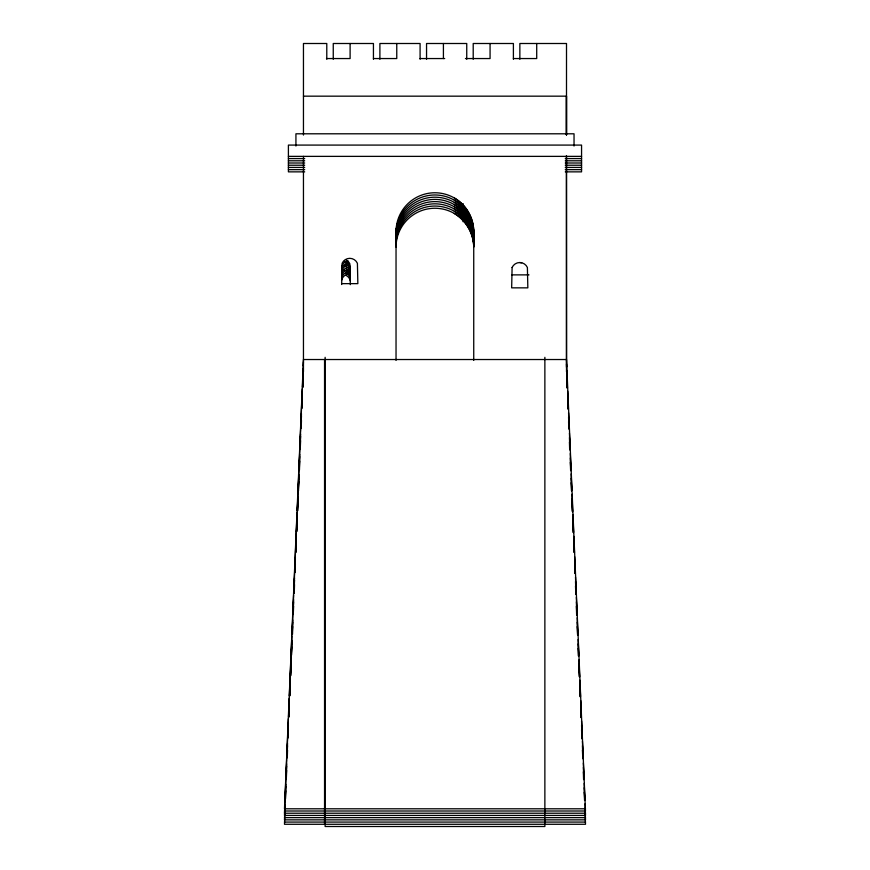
<?xml version="1.0" encoding="UTF-8"?>
<svg xmlns="http://www.w3.org/2000/svg" width="870" height="870" viewBox="0 0 870 870"><rect width="100%" height="100%" fill="white"/><g stroke="black" fill="none" stroke-linecap="round" stroke-linejoin="round"><path stroke-width="1.3" d="M286.665 759.434L284.49 813.222L585.51 813.222M286.839 757.574L288.383 718.707M288.557 716.847L289.242 698.349M289.362 695.641L291.885 635.916M292.059 634.056L293.603 595.2M293.777 593.34L297.094 512.408M297.268 510.549L302.314 388.89M302.488 387.03L303.173 368.532M303.282 365.813L303.456 361.746M284.947 804.576L284.49 815.429L585.51 815.429L585.075 803.717M285.175 799.149L285.806 784.218M286.034 778.78L286.665 763.86M286.959 757.074L287.524 743.491M287.818 736.705L288.383 723.133M288.677 716.347L289.242 702.775M289.536 695.989L290.167 681.058M290.395 675.631L291.026 660.7M291.254 655.273L291.885 640.342M292.168 633.556L292.744 619.984M293.027 613.198L293.603 599.626M293.886 592.84L294.517 577.908M294.745 572.482L295.376 557.55M295.604 552.124L296.235 537.192M296.463 531.766L297.094 516.834M297.388 510.048L297.953 496.476M298.247 489.679L298.878 474.759M299.106 469.321L299.737 454.39M299.965 448.963L300.596 434.032M300.879 427.246L301.455 413.674M301.683 408.247L302.314 393.316M302.597 386.53L303.173 372.958M284.947 806.784L284.49 819.855L585.51 819.855L585.075 808.143M285.349 799.497L285.806 786.426M286.154 778.28L286.665 766.068M287.013 757.922L287.524 745.71M287.872 737.564L288.383 725.352M288.851 716.706L289.242 704.994M289.645 695.489L290.167 683.276M290.569 675.99L291.026 662.918M291.363 654.773L291.885 642.56M292.222 634.415L292.744 622.202M293.081 614.057L293.603 601.833M294.06 593.199L294.517 580.127M294.865 571.981L295.376 559.758M295.778 552.472L296.235 539.4M296.583 531.255L297.094 519.042M297.442 510.897L297.953 498.684M298.301 490.539L298.878 476.967M299.28 469.68L299.737 456.609M300.074 448.463L300.596 436.251M300.933 428.105L301.455 415.893M301.792 407.747L302.314 395.535M302.651 387.389L303.173 375.177M284.947 811.21L284.49 824.281L585.51 824.281L585.075 812.569M285.469 798.997L285.806 790.852M286.328 778.639L286.665 770.494M287.296 757.781L287.524 750.136M288.046 737.923L288.383 729.778M289.014 717.065L289.242 709.42M289.819 695.848L290.167 687.702M290.678 675.49L291.026 667.344M291.537 655.132L291.885 646.986M292.516 634.263L292.744 626.628M293.255 614.405L293.603 606.27M294.234 593.547L294.517 584.553M295.039 572.329L295.376 564.184M295.898 551.971L296.235 543.826M296.757 531.613L297.094 523.468M297.725 510.755L297.953 503.11M298.475 490.897L298.878 481.393M299.443 470.039L299.737 461.035M300.248 448.822L300.596 440.677M301.227 427.964L301.455 420.319M301.966 408.106L302.314 399.961M302.945 387.237L303.173 379.603M341.671 266.905L342.117 265.491A8.374 8.374 0 0 1 347.848 260.761M341.671 269.124L342.117 267.71A8.374 8.374 0 0 1 347.848 262.968M341.671 271.331L342.117 269.917A8.374 8.374 0 0 1 347.848 265.187M341.671 273.55L342.117 272.136A8.374 8.374 0 0 1 347.848 267.405M341.671 275.757L342.117 274.344A8.374 8.374 0 0 1 347.848 269.613M341.671 277.976L342.117 276.562A8.374 8.374 0 0 1 347.848 271.832M341.671 280.183L342.117 278.77A8.374 8.374 0 0 1 347.848 274.039M326.478 58.551L350.11 58.551L350.11 43.5M373.426 58.551L396.763 58.551L396.763 43.5M420.069 58.551L444.7 58.551M465.428 58.551L490.071 58.551L490.071 43.5M513.376 58.551L536.714 58.551L536.714 43.5M303.456 96.168L566.511 96.168L566.49 135.057L566.511 43.5L519.858 43.5L519.858 59.291M288.405 156.372L581.562 156.372M288.405 158.579L304.696 158.579M565.272 158.579L581.562 158.579M288.405 160.798L304.696 160.798M565.272 160.798L581.562 160.798M288.405 163.005L304.696 163.005M565.272 163.005L581.562 163.005M288.405 165.224L304.696 165.224M565.272 165.224L581.562 165.224M288.405 167.431L304.696 167.431M565.272 167.431L581.562 167.431M288.405 169.65L304.696 169.65M565.272 169.65L581.562 169.65M304.696 171.858L288.405 171.858L288.405 145.083L581.562 145.083L581.562 171.858L565.272 171.858M511.571 274.876L528.982 274.876M341.671 283.642L357.853 283.642L357.407 263.284A8.374 8.374 0 0 0 342.117 263.284L341.671 284.523M585.51 808.795L284.49 808.795L303.456 359.527L566.511 359.527L585.477 811.003L284.49 811.003M284.49 817.648L585.51 817.648M284.49 822.074L585.51 822.074M519.749 262.544L521.663 262.762M463.112 206.375L461.894 206.005L463.112 207.288M463.112 208.582L461.894 208.224L463.112 209.507M463.112 210.801L461.894 210.431L463.112 211.714M463.112 213.009L461.894 212.65L463.112 213.933M463.112 217.446L461.894 217.076L463.112 218.359M454.314 197.968C466.037 205.005 473.508 217.935 473.737 231.616L473.737 360.397M454.314 200.187C466.037 207.223 473.508 220.153 473.737 233.823A38.845 38.845 0 0 0 434.891 194.978A38.845 38.845 0 0 0 396.035 233.823M454.314 202.395C466.037 209.431 473.508 222.361 473.737 236.042A38.845 38.845 0 0 0 434.891 197.196A38.845 38.845 0 0 0 396.035 236.042M454.314 204.613C466.037 211.649 473.508 224.58 473.737 238.249A38.845 38.845 0 0 0 434.891 199.404A38.845 38.845 0 0 0 396.035 238.249M454.314 206.821C466.037 213.868 473.508 226.787 473.737 240.468A38.845 38.845 0 0 0 434.891 201.623A38.845 38.845 0 0 0 396.035 240.468M454.314 209.039C466.037 216.075 473.508 229.006 473.737 242.686A38.845 38.845 0 0 0 434.891 203.83A38.845 38.845 0 0 0 396.035 242.686M454.314 211.247C466.037 218.294 473.508 231.213 473.737 244.894A38.845 38.845 0 0 0 434.891 206.049A38.845 38.845 0 0 0 396.035 244.894M454.314 213.465C466.037 220.501 473.508 233.432 473.737 247.113A38.845 38.845 0 0 0 434.891 208.256A38.845 38.845 0 0 0 396.035 247.113M461.894 203.787L463.112 205.081M461.894 214.857L463.112 216.141L463.112 203.569M461.894 219.283L463.112 220.578M350.316 267.547L349.87 266.133A8.374 8.374 0 0 0 344.128 261.402M350.316 269.765L349.87 268.351A8.374 8.374 0 0 0 345.945 264.262M350.316 271.973L349.87 270.559A8.374 8.374 0 0 0 344.128 265.828M350.316 274.191L349.87 272.778A8.374 8.374 0 0 0 345.945 268.689M350.316 276.399L349.87 274.985A8.374 8.374 0 0 0 344.128 270.255M350.316 278.617L349.87 277.204A8.374 8.374 0 0 0 345.945 273.115M350.316 280.825L349.87 279.411A8.374 8.374 0 0 0 345.945 275.333M566.511 363.954L566.62 366.672M566.794 370.75L567.425 387.889M567.653 391.108L568.404 408.748M568.578 412.826L569.263 429.106M569.437 433.184L570.122 449.464M570.296 453.542L570.927 470.681M571.155 473.9L571.84 490.191M572.014 494.258L572.645 511.397M572.873 514.616L573.613 532.266M573.787 536.333L574.472 552.624M574.646 556.691L575.331 572.982M575.505 577.049L576.136 594.199M576.364 597.407L577.114 615.057M577.223 617.765L577.854 634.915M578.137 639.483L578.833 655.773M578.996 659.851L579.627 676.99M579.855 680.209L580.551 696.489M580.714 700.567L581.345 717.707M581.573 720.925L582.324 738.565M582.443 741.283L583.063 758.422M583.357 763.001L584.042 779.292M584.216 783.359L584.847 800.498M566.794 375.177L567.251 388.248M567.653 395.535L568.23 409.107M568.578 417.252L568.969 428.964M569.437 437.61L569.948 449.823M570.296 457.968L570.807 470.181M571.155 478.326L571.666 490.539M572.014 498.684L572.471 511.756M572.873 519.042L573.439 532.614M573.787 540.759L574.189 552.472M574.646 561.117L575.157 573.33M575.505 581.475L576.016 593.699M576.364 601.833L576.821 614.905M577.223 622.202L577.68 635.274M578.137 643.909L578.659 656.132M578.996 664.278L579.518 676.49M579.855 684.636L580.377 696.848M580.714 704.994L581.236 717.206M581.573 725.352L582.041 738.423M582.443 745.71L582.9 758.781M583.357 767.427L583.868 779.64M584.216 787.785L584.727 799.998M566.794 379.603L567.142 387.748M567.653 399.961L567.947 408.954M568.578 421.678L568.86 428.464M569.437 442.036L569.665 449.681M570.296 462.394L570.633 470.539M571.155 482.752L571.492 490.897M572.014 503.11L572.351 511.255M572.873 523.468L573.156 532.473M573.787 545.185L574.069 551.971M574.646 565.543L574.874 573.189M575.505 585.901L575.853 594.047M576.364 606.27L576.647 615.264M577.223 626.628L577.571 634.763M578.137 648.346L578.365 655.98M578.996 668.704L579.344 676.849M579.855 689.062L580.094 696.707M580.714 709.42L581.062 717.565M581.573 729.778L581.867 738.782M582.443 750.136L582.78 758.281M583.357 771.853L583.585 779.498M584.216 792.211L584.553 800.356M566.403 96.168L566.424 134.85M566.435 155.643L566.511 367.379M574.037 146.04L574.037 133.795L295.93 133.795L295.93 146.04M566.511 156.372L566.511 371.751M544.87 357.32L544.87 826.5L325.13 826.5L325.13 357.32M513.398 59.291L513.398 43.5L473.204 43.5L473.204 59.291M466.744 59.291L466.744 43.5L426.55 43.5L426.55 59.291M463.112 216.858L463.112 221.741M443.417 43.5L443.417 58.551M420.09 59.291L420.09 43.5L379.896 43.5L379.896 59.291M396.035 228.897L396.035 360.397M373.437 59.291L373.437 43.5L333.253 43.5L333.253 59.291M350.316 284.653L349.87 263.925A8.374 8.374 0 0 0 345.945 259.836M326.783 59.291L326.783 43.5L303.456 43.5L303.456 135.057M324.553 359.527L324.553 824.281M303.456 156.372L303.456 371.751M396.035 231.616A38.845 38.845 0 0 1 434.891 192.77A38.845 38.845 0 0 1 473.737 231.616M512.104 267.492L511.658 287.85L527.84 287.85L527.394 267.492A8.374 8.374 0 0 0 512.104 267.492"/></g></svg>
